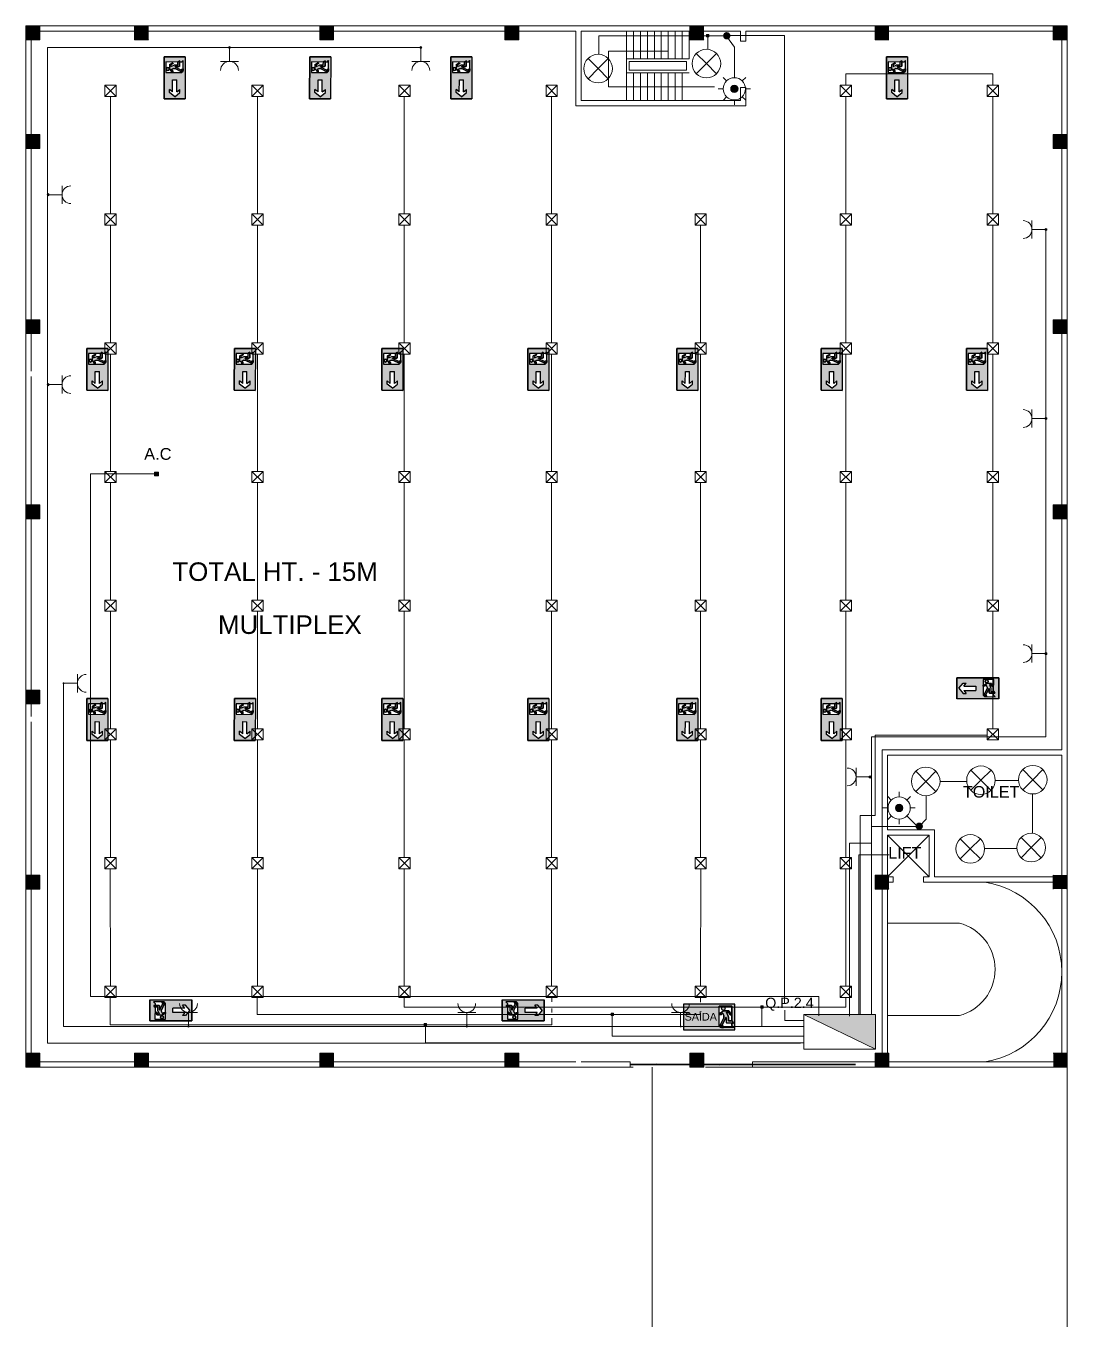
# Model space of a CAD drawing. Extents: x -17539 to 1421, y -3169 to 802964.
# Drawn here: x 362.9 to 407.9, y 419.5 to 475.4 of the extents above; entities that cross this region are included whole.
import ezdxf
from ezdxf.enums import TextEntityAlignment as Align

# ---------------------------------------------------------------- set-up
doc = ezdxf.new("R2010")
doc.units = 0
doc.header["$LTSCALE"] = 25
doc.header["$MEASUREMENT"] = 0
doc.linetypes.add('CENTER2', pattern=[1.125, 0.75, -0.125, 0.125, -0.125])
doc.linetypes.add('DASHED2', pattern=[0.375, 0.25, -0.125])
doc.layers.get('0').update_dxf_attribs({"lineweight": 9})
for name, color, linetype, lineweight in [('Iluminação', 10, 'Continuous', 9), ('Quadros', 50, 'Continuous', 9), ('www.cadblocksfree.com', 7, 'Continuous', 9)]:
    doc.layers.add(name, color=color, linetype=linetype, lineweight=lineweight)
doc.layers.add('Simbologia de Emergência', color=6, linetype='Continuous')
doc.layers.add('Tomadas', color=3, linetype='Continuous', lineweight=9, true_color=0x00f500)
doc.styles.add('AGORA COTA', font='arial.ttf')
doc.styles.add('ROMANS', font='arial.ttf')
doc.styles.get("Standard").update_dxf_attribs({"font": 'arial.ttf'})

# ---------------------------------------------------------------- blocks, each defined once
blk = doc.blocks.new('Luminárias 2')
at = {"layer": 'Iluminação'}
for p, q in [((-0.485, 0.485), (0, 0)), ((-0.485, 0), (0, 0.485))]:
    blk.add_line(p, q, dxfattribs=at)
blk.add_lwpolyline([(-0.485, 0.485), (0, 0.485), (0, 0), (-0.485, 0)], close=True, dxfattribs=at)
blk = doc.blocks.new('Caixa de Derivação')
at = {"layer": 'Iluminação'}
h = blk.add_hatch(color=256, dxfattribs=at)
h.dxf.hatch_style = 1
h.paths.add_polyline_path([(0.052, 0.051), (-0.048, 0.051), (-0.048, -0.049), (0.052, -0.049)])
blk.add_lwpolyline([(-0.048, 0.051), (0.052, 0.051), (0.052, -0.049), (-0.048, -0.049)], close=True, dxfattribs=at)
blk = doc.blocks.new('Ponto de Luz')
for q in [(-0.438, -0.436), (-0.437, 0.437), (0.438, 0.436), (0.437, -0.437)]:
    blk.add_line((0, 0), q)
blk.add_circle((0, 0), 0.618)
blk = doc.blocks.new('sensor movimento')
for p, q in [((0.001, 0.48), (0.001, 0.697)), ((-0.48, 0.001), (-0.697, 0.001)), ((-0.697, 0.001), (-0.697, 0.001)), ((-0.338, 0.34), (-0.491, 0.494)), ((0.338, 0.34), (0.491, 0.494)), ((0.48, 0.001), (0.697, 0.001)), ((0.697, 0.001), (0.697, 0.002)), ((-0.336, -0.342), (-0.488, -0.497)), ((0.001, -0.48), (0.001, -0.697)), ((0.001, -0.697), (0.001, -0.507)), ((0.337, -0.341), (0.491, -0.494))]:
    blk.add_line(p, q)
for radius in [0.48, 0.159]:
    blk.add_circle((0, 0), radius)
blk = doc.blocks.new('quadro eletrico')
h = blk.add_hatch(color=256)
h.dxf.hatch_style = 1
h.paths.add_polyline_path([(1.839, -0.788), (-1.457, 0.809), (-1.457, -0.788)])
blk.add_line((-1.457, 0.809), (1.839, -0.788))
blk.add_lwpolyline([(-1.457, 0.809), (1.839, 0.809), (1.839, -0.788), (-1.457, -0.788)], close=True)
blk = doc.blocks.new('Quadro')
at = {"xscale": 0.6593095434044552, "yscale": 0.6593095434044552, "zscale": 0.6593095434044552}
blk.add_blockref('quadro eletrico', (-0.091, 0.017), dxfattribs=at)
blk = doc.blocks.new('Tomada')
for p, q in [((0, 0), (-0.975, 0)), ((0, 0.632), (0, 0)), ((0, 0), (0, -0.632))]:
    blk.add_line(p, q)
blk.add_arc((0.622, 0), 0.622, 90, 270)
blk = doc.blocks.new('emergencia saida')
at = {"layer": 'Simbologia de Emergência'}
h = blk.add_hatch(color=98, dxfattribs=at)
h.paths.add_polyline_path([(-0.097, 0.169), (-0.097, 1.056), (-1.871, 1.056), (-1.871, 0.169)])
h.paths.add_polyline_path([(-0.638, 0.322), (-0.638, 0.988), (-0.194, 0.988), (-0.194, 0.486), (-0.185, 0.486), (-0.137, 0.406), (-0.194, 0.406), (-0.194, 0.322), (-0.131, 0.259), (-0.575, 0.259)], flags=16)
h.paths.add_polyline_path([(-0.552, 0.906, -1), (-0.426, 0.906, -1)], flags=0)
h.paths.add_polyline_path([(-0.582, 0.323), (-0.511, 0.323), (-0.481, 0.259), (-0.552, 0.259)], flags=0)
h.paths.add_polyline_path([(-0.474, 0.602, 0.215507), (-0.473, 0.66), (-0.51, 0.748), (-0.568, 0.7), (-0.638, 0.7), (-0.638, 0.747), (-0.585, 0.747), (-0.501, 0.817, -0.204141), (-0.48, 0.826), (-0.305, 0.826, -0.263654), (-0.28, 0.812), (-0.226, 0.722, -1), (-0.266, 0.698), (-0.315, 0.779), (-0.377, 0.779), (-0.322, 0.644, -0.095479), (-0.317, 0.617), (-0.317, 0.481), (-0.187, 0.481), (-0.145, 0.41), (-0.366, 0.41, -0.414214), (-0.389, 0.433), (-0.389, 0.599, 0.740976), (-0.403, 0.6), (-0.53, 0.331), (-0.601, 0.331)], flags=0)
for p, q in [((-0.194, 0.988), (-0.638, 0.988)), ((-0.194, 0.486), (-0.194, 0.988)), ((-0.097, 0.169), (-0.097, 1.056)), ((-0.585, 0.747), (-0.638, 0.747)), ((-0.568, 0.7), (-0.638, 0.7)), ((-0.474, 0.602), (-0.601, 0.331)), ((-0.496, 0.821), (-0.585, 0.747)), ((-0.51, 0.748), (-0.568, 0.7)), ((-0.403, 0.6), (-0.53, 0.331)), ((-0.51, 0.748), (-0.473, 0.66)), ((-0.48, 0.826), (-0.305, 0.826)), ((-0.389, 0.599), (-0.389, 0.433)), ((-0.315, 0.779), (-0.377, 0.779)), ((-0.377, 0.779), (-0.322, 0.644)), ((-0.317, 0.617), (-0.317, 0.481)), ((-0.317, 0.481), (-0.187, 0.481)), ((-0.266, 0.698), (-0.315, 0.779)), ((-0.28, 0.812), (-0.226, 0.722)), ((-0.194, 0.486), (-0.185, 0.486)), ((-0.187, 0.481), (-0.145, 0.41)), ((-0.185, 0.486), (-0.137, 0.406)), ((-1.871, 0.169), (-0.097, 0.169)), ((-0.638, 0.322), (-0.575, 0.259)), ((-0.601, 0.331), (-0.53, 0.331)), ((-0.552, 0.259), (-0.582, 0.323)), ((-0.582, 0.323), (-0.511, 0.323)), ((-0.481, 0.259), (-0.511, 0.323)), ((-0.366, 0.41), (-0.145, 0.41)), ((-0.194, 0.322), (-0.194, 0.406)), ((-0.194, 0.406), (-0.137, 0.406)), ((-0.194, 0.322), (-0.131, 0.259))]:
    blk.add_line(p, q, dxfattribs=at)
at = {"layer": 'Simbologia de Emergência', "color": 7, "true_color": 0xffffff}
for points in [[(-0.097, 1.056), (-1.871, 1.056), (-1.871, 0.169), (-0.097, 0.169), (-0.097, 1.056)], [(-0.638, 0.322), (-0.638, 0.988), (-0.194, 0.988), (-0.194, 0.486), (-0.185, 0.486), (-0.137, 0.406), (-0.194, 0.406), (-0.194, 0.322), (-0.131, 0.259), (-0.575, 0.259), (-0.638, 0.322)], [(-0.511, 0.323), (-0.582, 0.323), (-0.552, 0.259), (-0.481, 0.259), (-0.511, 0.323)]]:
    blk.add_lwpolyline(points, close=True, dxfattribs=at)
for points in [[(-0.552, 0.906, -1), (-0.426, 0.906, -1), (-0.552, 0.906, -1)], [(-0.403, 0.6, -0.740976), (-0.389, 0.599), (-0.389, 0.433, 0.414214), (-0.366, 0.41), (-0.145, 0.41), (-0.187, 0.481), (-0.317, 0.481), (-0.317, 0.617, 0.095479), (-0.322, 0.644), (-0.377, 0.779), (-0.315, 0.779), (-0.266, 0.698, 1), (-0.226, 0.722), (-0.28, 0.812, 0.263654), (-0.305, 0.826), (-0.48, 0.826, 0.148058), (-0.496, 0.821), (-0.585, 0.747), (-0.638, 0.747), (-0.638, 0.7), (-0.568, 0.7), (-0.51, 0.748), (-0.473, 0.66, -0.215507), (-0.474, 0.602), (-0.601, 0.331), (-0.53, 0.331), (-0.403, 0.6, -0.740976)]]:
    blk.add_lwpolyline(points, format="xyb", close=True, dxfattribs=at)
at = {"layer": 'Simbologia de Emergência'}
blk.add_lwpolyline([(-0.403, 0.6, -0.038289), (-0.403, 0.601), (-0.403, 0.6, -0.038289)], format="xyb", close=True, dxfattribs=at)
blk.add_circle((-0.489, 0.906), 0.0631, dxfattribs=at)
for centre, radius, start, end in [((-0.48, 0.797), 0.029, 89.9965, 123.6843), ((-0.538, 0.632), 0.071, 334.7085, 23.3555), ((-0.396, 0.597), 0.00762, 12.9437, 159.094), ((-0.388, 0.617), 0.071, 359.9965, 21.8123), ((-0.305, 0.797), 0.029, 30.9159, 89.9965), ((-0.246, 0.71), 0.0234, 210.9159, 30.9159), ((-0.366, 0.433), 0.0222, 179.9965, 269.9965)]:
    blk.add_arc(centre, radius, start, end, dxfattribs=at)
at = {"layer": 'Simbologia de Emergência', "color": 0, "style": 'AGORA COTA'}
blk.add_text('SAÍDA', height=0.2665, rotation=359.9965, dxfattribs=at).set_placement((-1.27, 0.493), align=Align.CENTER)
blk = doc.blocks.new('emergencia seta')
at = {"layer": 'Simbologia de Emergência'}
h = blk.add_hatch(color=98, dxfattribs=at)
h.paths.add_polyline_path([(1.001, 0.298), (0.094, 0.296), (-0.813, 0.294), (-0.811, -0.613), (1.003, -0.609)])
h.paths.add_polyline_path([(-0.131, -0.455), (-0.195, -0.52), (-0.649, -0.521), (-0.585, -0.456), (-0.585, -0.371), (-0.643, -0.371), (-0.595, -0.289), (-0.585, -0.289), (-0.587, 0.224), (-0.133, 0.225)], flags=16)
h.paths.add_polyline_path([(-0.372, -0.172, 0.038289), (-0.372, -0.171)], flags=0)
h.paths.add_polyline_path([(0.186, -0.248), (0.185, -0.067), (0.706, -0.066), (0.597, 0.07), (0.733, 0.07), (0.915, -0.156), (0.734, -0.383), (0.598, -0.383), (0.706, -0.247)], flags=16)
h.paths.add_polyline_path([(-0.349, 0.142, -1), (-0.221, 0.142, -1)], flags=0)
h.paths.add_polyline_path([(-0.188, -0.455), (-0.261, -0.455), (-0.291, -0.52), (-0.218, -0.52)], flags=16)
h.paths.add_polyline_path([(-0.3, -0.17, -0.215507), (-0.301, -0.11), (-0.263, -0.02), (-0.204, -0.069), (-0.132, -0.069), (-0.132, -0.021), (-0.187, -0.021), (-0.277, 0.054, 0.148058), (-0.294, 0.059), (-0.473, 0.059, 0.263654), (-0.498, 0.044), (-0.553, -0.048, 1), (-0.512, -0.072), (-0.462, 0.011), (-0.399, 0.011), (-0.454, -0.127, 0.095479), (-0.459, -0.154), (-0.459, -0.293), (-0.592, -0.294), (-0.635, -0.366), (-0.409, -0.366, 0.414214), (-0.386, -0.343), (-0.387, -0.173, -0.740976), (-0.372, -0.172), (-0.241, -0.446), (-0.169, -0.446)], flags=0)
for p, q in [((-0.813, 0.294), (1.001, 0.298)), ((-0.811, -0.613), (-0.813, 0.294)), ((1.001, 0.298), (1.003, -0.609)), ((1.001, 0.298), (1.001, 0.298)), ((1.001, 0.298), (1.003, -0.609)), ((1.001, 0.298), (1.001, 0.298))]:
    blk.add_line(p, q, dxfattribs=at)
at = {"layer": 'Simbologia de Emergência', "color": 7, "linetype": 'ByBlock', "lineweight": -2, "true_color": 0xffffff}
for p, q in [((1.001, 0.298), (-0.813, 0.294)), ((-0.813, 0.294), (-0.811, -0.613)), ((-0.587, 0.224), (-0.133, 0.225)), ((-0.587, 0.224), (-0.133, 0.225)), ((-0.587, 0.224), (-0.133, 0.225)), ((-0.585, -0.289), (-0.587, 0.224)), ((-0.585, -0.289), (-0.587, 0.224)), ((-0.585, -0.289), (-0.587, 0.224)), ((-0.498, 0.044), (-0.553, -0.048)), ((-0.498, 0.044), (-0.553, -0.048)), ((-0.498, 0.044), (-0.553, -0.048)), ((-0.512, -0.072), (-0.462, 0.011)), ((-0.512, -0.072), (-0.462, 0.011)), ((-0.512, -0.072), (-0.462, 0.011)), ((-0.294, 0.059), (-0.473, 0.059)), ((-0.294, 0.059), (-0.473, 0.059)), ((-0.294, 0.059), (-0.473, 0.059)), ((-0.462, 0.011), (-0.399, 0.011)), ((-0.462, 0.011), (-0.399, 0.011)), ((-0.462, 0.011), (-0.399, 0.011)), ((-0.399, 0.011), (-0.454, -0.127)), ((-0.399, 0.011), (-0.454, -0.127)), ((-0.399, 0.011), (-0.454, -0.127)), ((-0.349, 0.142), (-0.349, 0.142)), ((-0.277, 0.054), (-0.187, -0.021)), ((-0.277, 0.054), (-0.187, -0.021)), ((-0.187, -0.021), (-0.277, 0.054)), ((-0.133, 0.225), (-0.131, -0.455)), ((0.706, -0.066), (0.597, 0.07)), ((0.733, 0.07), (0.597, 0.07)), ((0.915, -0.156), (0.733, 0.07)), ((1.003, -0.609), (1.001, 0.298)), ((1.003, -0.609), (1.001, 0.298)), ((-0.585, -0.456), (-0.649, -0.521)), ((-0.585, -0.456), (-0.649, -0.521)), ((-0.649, -0.521), (-0.585, -0.456)), ((-0.195, -0.52), (-0.649, -0.521)), ((-0.595, -0.289), (-0.643, -0.371)), ((-0.595, -0.289), (-0.643, -0.371)), ((-0.643, -0.371), (-0.595, -0.289)), ((-0.585, -0.371), (-0.643, -0.371)), ((-0.585, -0.371), (-0.643, -0.371)), ((-0.585, -0.371), (-0.643, -0.371)), ((-0.592, -0.294), (-0.635, -0.366)), ((-0.592, -0.294), (-0.635, -0.366)), ((-0.592, -0.294), (-0.635, -0.366)), ((-0.409, -0.366), (-0.635, -0.366)), ((-0.409, -0.366), (-0.635, -0.366)), ((-0.635, -0.366), (-0.409, -0.366)), ((-0.585, -0.289), (-0.595, -0.289)), ((-0.585, -0.289), (-0.595, -0.289)), ((-0.595, -0.289), (-0.585, -0.289)), ((-0.459, -0.293), (-0.592, -0.294)), ((-0.459, -0.293), (-0.592, -0.294)), ((-0.459, -0.293), (-0.592, -0.294)), ((-0.585, -0.456), (-0.585, -0.371)), ((-0.585, -0.456), (-0.585, -0.371)), ((-0.585, -0.456), (-0.585, -0.371)), ((-0.459, -0.154), (-0.459, -0.293)), ((-0.459, -0.154), (-0.459, -0.293)), ((-0.459, -0.154), (-0.459, -0.293)), ((-0.387, -0.173), (-0.386, -0.343)), ((-0.387, -0.173), (-0.386, -0.343)), ((-0.386, -0.343), (-0.387, -0.173)), ((-0.372, -0.171), (-0.372, -0.172)), ((-0.372, -0.172), (-0.241, -0.446)), ((-0.372, -0.172), (-0.241, -0.446)), ((-0.372, -0.172), (-0.372, -0.172)), ((-0.372, -0.172), (-0.241, -0.446)), ((-0.263, -0.02), (-0.301, -0.11)), ((-0.263, -0.02), (-0.301, -0.11)), ((-0.301, -0.11), (-0.263, -0.02)), ((-0.3, -0.17), (-0.169, -0.446)), ((-0.3, -0.17), (-0.169, -0.446)), ((-0.169, -0.446), (-0.3, -0.17)), ((-0.291, -0.52), (-0.261, -0.455)), ((-0.291, -0.52), (-0.261, -0.455)), ((-0.261, -0.455), (-0.291, -0.52)), ((-0.291, -0.52), (-0.218, -0.52)), ((-0.263, -0.02), (-0.204, -0.069)), ((-0.263, -0.02), (-0.204, -0.069)), ((-0.263, -0.02), (-0.204, -0.069)), ((-0.263, -0.02), (-0.263, -0.02)), ((-0.188, -0.455), (-0.261, -0.455)), ((-0.188, -0.455), (-0.261, -0.455)), ((-0.188, -0.455), (-0.261, -0.455)), ((-0.169, -0.446), (-0.241, -0.446)), ((-0.169, -0.446), (-0.241, -0.446)), ((-0.241, -0.446), (-0.169, -0.446)), ((-0.218, -0.52), (-0.188, -0.455)), ((-0.218, -0.52), (-0.188, -0.455)), ((-0.218, -0.52), (-0.188, -0.455)), ((-0.204, -0.069), (-0.132, -0.069)), ((-0.204, -0.069), (-0.132, -0.069)), ((-0.204, -0.069), (-0.132, -0.069)), ((-0.131, -0.455), (-0.195, -0.52)), ((-0.131, -0.455), (-0.195, -0.52)), ((-0.131, -0.455), (-0.195, -0.52)), ((-0.188, -0.455), (-0.188, -0.455)), ((-0.187, -0.021), (-0.132, -0.021)), ((-0.187, -0.021), (-0.132, -0.021)), ((-0.132, -0.021), (-0.187, -0.021)), ((-0.132, -0.069), (-0.132, -0.021)), ((-0.131, -0.455), (-0.131, -0.455)), ((0.706, -0.066), (0.185, -0.067)), ((0.185, -0.067), (0.186, -0.248)), ((0.706, -0.247), (0.186, -0.248)), ((0.706, -0.247), (0.598, -0.383)), ((0.734, -0.383), (0.598, -0.383)), ((0.915, -0.156), (0.734, -0.383)), ((-0.811, -0.613), (1.003, -0.609))]:
    blk.add_line(p, q, dxfattribs=at)
blk.add_circle((-0.285, 0.142), 0.0645, dxfattribs=at)
blk.add_circle((-0.285, 0.142), 0.0645, dxfattribs=at)
for centre, radius, start, end in [((-0.473, 0.029), 0.0296, 90.1318, 149.2124), ((-0.473, 0.029), 0.0296, 90.1318, 149.2123), ((-0.473, 0.029), 0.0296, 90.1318, 149.2123), ((-0.285, 0.142), 0.0645, 0.1318, 180.1318), ((-0.285, 0.142), 0.0645, 180.1318, 0.1318), ((-0.294, 0.03), 0.0296, 56.444, 90.1318), ((-0.294, 0.03), 0.0296, 56.4442, 90.1318), ((-0.294, 0.03), 0.0296, 56.4442, 90.1318), ((-0.532, -0.06), 0.024, 149.2124, 329.2124), ((-0.532, -0.06), 0.024, 149.2123, 329.2123), ((-0.532, -0.06), 0.024, 149.2123, 329.2123), ((-0.387, -0.154), 0.0726, 158.3161, 180.1318), ((-0.387, -0.154), 0.0726, 158.3158, 180.1318), ((-0.387, -0.154), 0.0726, 158.3158, 180.1318), ((-0.409, -0.343), 0.0227, 270.1318, 0.1318), ((-0.409, -0.343), 0.0227, 270.1318, 0.1318), ((-0.409, -0.343), 0.0227, 270.1318, 0.1318), ((-0.379, -0.174), 0.00779, 21.0343, 167.1846), ((-0.379, -0.174), 0.00779, 21.0343, 167.1846), ((-0.379, -0.174), 0.00779, 21.0343, 167.1846), ((-0.379, -0.174), 0.00779, 21.0343, 29.8052), ((-0.234, -0.138), 0.0726, 156.7728, 205.4198), ((-0.234, -0.138), 0.0726, 156.7731, 205.4198), ((-0.234, -0.138), 0.0726, 156.7731, 205.4198)]:
    blk.add_arc(centre, radius, start, end, dxfattribs=at)

msp = doc.modelspace()

# ---------------------------------------------------------------- hatches: boundary and pattern name
at = {"layer": 'Iluminação'}
h = msp.add_hatch(color=256, dxfattribs=at)
h.dxf.hatch_style = 1
h.paths.add_polyline_path([(393.34, 474.971, 1), (393.021, 474.971, 1)])
h = msp.add_hatch(color=256, dxfattribs=at)
h.dxf.hatch_style = 1
h.paths.add_polyline_path([(393.35, 472.678, 1), (393.669, 472.678, 1)])
h = msp.add_hatch(color=256, dxfattribs=at)
h.dxf.hatch_style = 1
h.paths.add_polyline_path([(400.79, 441.601, 1), (400.471, 441.601, 1)])
h = msp.add_hatch(color=256, dxfattribs=at)
h.dxf.hatch_style = 1
h.paths.add_polyline_path([(401.659, 440.813, 1), (401.34, 440.813, 1)])
at = {"layer": 'Tomadas'}
h = msp.add_hatch(color=256, dxfattribs=at)
h.dxf.hatch_style = 1
h.paths.add_polyline_path([(371.645, 474.462, 1), (371.738, 474.462, 1)])
h = msp.add_hatch(color=256, dxfattribs=at)
h.dxf.hatch_style = 1
h.paths.add_polyline_path([(379.912, 474.462, 1), (380.005, 474.462, 1)])
h = msp.add_hatch(color=256, dxfattribs=at)
h.dxf.hatch_style = 1
h.paths.add_polyline_path([(363.9, 468.103, 1), (363.807, 468.103, 1)])
h = msp.add_hatch(color=256, dxfattribs=at)
h.dxf.hatch_style = 1
h.paths.add_polyline_path([(407.02, 466.598, 1), (406.927, 466.598, 1)])
h = msp.add_hatch(color=256, dxfattribs=at)
h.dxf.hatch_style = 1
h.paths.add_polyline_path([(363.9, 459.896, 1), (363.807, 459.896, 1)])
h = msp.add_hatch(color=256, dxfattribs=at)
h.dxf.hatch_style = 1
h.paths.add_polyline_path([(407.02, 458.431, 1), (406.927, 458.431, 1)])
h = msp.add_hatch(color=256, dxfattribs=at)
h.dxf.hatch_style = 1
h.paths.add_polyline_path([(368.456, 456.115), (368.456, 455.959), (368.63, 455.959), (368.63, 456.115)])
h = msp.add_hatch(color=256, dxfattribs=at)
h.dxf.hatch_style = 1
h.paths.add_polyline_path([(407.02, 448.272, 1), (406.927, 448.272, 1)])
h = msp.add_hatch(color=256, dxfattribs=at)
h.dxf.hatch_style = 1
h.paths.add_polyline_path([(364.565, 446.988, 1), (364.472, 446.988, 1)])
h = msp.add_hatch(color=256, dxfattribs=at)
h.dxf.hatch_style = 1
h.paths.add_polyline_path([(399.42, 442.942, 1), (399.327, 442.942, 1)])
h = msp.add_hatch(color=256, dxfattribs=at)
h.dxf.hatch_style = 1
h.paths.add_polyline_path([(369.97, 432.158, 1), (369.877, 432.158, 1)])
h = msp.add_hatch(color=256, dxfattribs=at)
h.dxf.hatch_style = 1
h.paths.add_polyline_path([(381.996, 432.157, 1), (381.903, 432.157, 1)])
h = msp.add_hatch(color=256, dxfattribs=at)
h.dxf.hatch_style = 1
h.paths.add_polyline_path([(391.236, 432.158, 1), (391.143, 432.158, 1)])
at = {"layer": 'www.cadblocksfree.com', "linetype": 'CENTER2'}
for points in [[(362.891, 475.399), (363.491, 475.399), (363.491, 474.799), (362.891, 474.799)], [(367.591, 475.399), (368.191, 475.399), (368.191, 474.799), (367.591, 474.799)], [(375.591, 475.399), (376.191, 475.399), (376.191, 474.799), (375.591, 474.799)], [(383.591, 475.399), (384.191, 475.399), (384.191, 474.799), (383.591, 474.799)], [(391.591, 475.399), (392.191, 475.399), (392.191, 474.799), (391.591, 474.799)], [(399.591, 475.399), (400.191, 475.399), (400.191, 474.799), (399.591, 474.799)], [(407.291, 475.399), (407.891, 475.399), (407.891, 474.799), (407.291, 474.799)], [(362.891, 470.099), (363.491, 470.099), (363.491, 470.699), (362.891, 470.699)], [(407.291, 470.099), (407.891, 470.099), (407.891, 470.699), (407.291, 470.699)], [(362.891, 462.099), (363.491, 462.099), (363.491, 462.699), (362.891, 462.699)], [(407.291, 462.099), (407.891, 462.099), (407.891, 462.699), (407.291, 462.699)], [(362.891, 454.099), (363.491, 454.099), (363.491, 454.699), (362.891, 454.699)], [(407.291, 454.099), (407.891, 454.099), (407.891, 454.699), (407.291, 454.699)], [(362.891, 446.099), (363.491, 446.099), (363.491, 446.699), (362.891, 446.699)], [(362.891, 438.099), (363.491, 438.099), (363.491, 438.699), (362.891, 438.699)], [(399.591, 438.099), (400.191, 438.099), (400.191, 438.699), (399.591, 438.699)], [(407.291, 438.099), (407.891, 438.099), (407.891, 438.699), (407.291, 438.699)], [(362.891, 430.399), (363.491, 430.399), (363.491, 430.999), (362.891, 430.999)], [(367.591, 430.399), (368.191, 430.399), (368.191, 430.999), (367.591, 430.999)], [(375.591, 430.399), (376.191, 430.399), (376.191, 430.999), (375.591, 430.999)], [(383.591, 430.399), (384.191, 430.399), (384.191, 430.999), (383.591, 430.999)], [(391.591, 430.399), (392.191, 430.399), (392.191, 430.999), (391.591, 430.999)], [(399.591, 430.399), (400.191, 430.399), (400.191, 430.999), (399.591, 430.999)], [(407.291, 430.399), (407.891, 430.399), (407.891, 430.999), (407.291, 430.999)]]:
    msp.add_hatch(color=256, dxfattribs=at).paths.add_polyline_path(points)

# ---------------------------------------------------------------- linework, layer by layer
at = {"layer": 'Iluminação'}
for p, q in [((392.359, 474.965), (387.646, 474.965)), ((387.646, 474.965), (387.646, 474.17)), ((392.359, 474.384), (392.359, 474.965)), ((392.359, 474.965), (393.185, 474.965)), ((393.172, 474.958), (393.51, 474.481)), ((395.678, 474.988), (393.194, 474.988)), ((395.678, 433.14), (395.678, 474.988)), ((393.51, 473.375), (393.51, 474.481)), ((398.321, 472.835), (398.321, 473.322)), ((398.321, 473.322), (404.676, 473.322)), ((404.676, 473.322), (404.676, 472.835)), ((366.547, 467.275), (366.547, 472.349)), ((372.903, 467.275), (372.903, 472.349)), ((379.246, 467.275), (379.246, 472.349)), ((385.609, 467.275), (385.609, 472.349)), ((398.321, 467.275), (398.321, 472.349)), ((404.676, 467.275), (404.676, 472.349)), ((366.547, 461.705), (366.549, 466.789)), ((372.903, 461.705), (372.904, 466.789)), ((379.246, 461.705), (379.246, 466.789)), ((385.609, 461.705), (385.609, 466.789)), ((392.049, 461.705), (392.049, 466.789)), ((398.321, 461.705), (398.321, 466.789)), ((404.676, 461.705), (404.676, 466.789)), ((366.547, 456.145), (366.547, 461.219)), ((372.903, 456.145), (372.903, 461.219)), ((379.246, 456.145), (379.243, 461.219)), ((385.609, 456.145), (385.609, 461.219)), ((392.049, 456.145), (392.049, 461.219)), ((398.321, 456.145), (398.321, 461.219)), ((404.676, 456.145), (404.676, 461.219)), ((366.547, 450.585), (366.547, 455.659)), ((372.903, 450.585), (372.903, 455.659)), ((379.246, 450.585), (379.246, 455.659)), ((385.609, 450.585), (385.609, 455.659)), ((392.049, 450.585), (392.049, 455.659)), ((398.321, 450.585), (398.321, 455.659)), ((404.676, 450.585), (404.676, 455.659)), ((366.547, 445.025), (366.547, 450.099)), ((372.903, 445.025), (372.903, 450.099)), ((379.246, 445.025), (379.246, 450.099)), ((385.609, 445.025), (385.609, 450.099)), ((392.049, 445.025), (392.049, 450.099)), ((398.321, 445.025), (398.321, 450.099)), ((404.676, 445.025), (404.676, 450.099)), ((366.547, 439.455), (366.547, 444.539)), ((372.903, 439.455), (372.903, 444.54)), ((379.246, 439.455), (379.246, 444.539)), ((385.609, 439.455), (385.609, 444.54)), ((392.049, 439.455), (392.049, 444.537)), ((398.321, 439.455), (398.321, 444.536)), ((399.597, 441.278), (399.597, 444.754)), ((399.597, 444.754), (404.441, 444.754)), ((402.401, 442.75), (403.551, 442.75)), ((404.784, 442.782), (405.79, 442.782)), ((401.799, 441.111), (401.799, 442.133)), ((406.397, 442.205), (406.397, 440.503)), ((398.949, 432.671), (398.949, 441.278)), ((398.949, 441.278), (399.597, 441.278)), ((401.122, 441.107), (401.469, 440.764)), ((401.505, 440.821), (401.799, 441.111)), ((401.491, 440.806), (399.43, 440.806)), ((399.43, 440.806), (399.43, 432.671)), ((405.721, 439.846), (404.322, 439.846)), ((366.547, 433.895), (366.541, 438.97)), ((372.903, 433.895), (372.903, 438.969)), ((379.246, 433.895), (379.246, 438.969)), ((385.609, 433.895), (385.602, 438.969)), ((392.049, 433.895), (392.062, 438.969)), ((398.321, 433.895), (398.321, 438.97)), ((366.54, 432.235), (366.54, 433.452)), ((372.887, 432.819), (372.887, 433.423)), ((379.244, 432.994), (379.244, 433.409)), ((385.616, 433.409), (385.616, 433.22)), ((392.04, 433.409), (392.04, 433.215)), ((398.323, 433.409), (398.323, 432.994)), ((372.887, 432.819), (372.887, 432.68)), ((392.038, 432.68), (372.887, 432.68)), ((398.323, 432.994), (379.244, 432.994)), ((385.624, 432.76), (385.624, 432.929)), ((388.231, 431.741), (388.231, 432.68)), ((392.038, 432.805), (392.038, 432.68)), ((394.698, 432.159), (394.698, 432.994)), ((395.684, 432.413), (395.684, 432.87)), ((385.624, 432.235), (366.54, 432.235)), ((380.159, 431.453), (380.159, 432.235)), ((385.624, 432.513), (385.624, 432.235)), ((396.515, 432.159), (394.698, 432.159)), ((396.515, 432.413), (395.684, 432.413)), ((396.519, 431.741), (388.231, 431.741)), ((380.159, 431.453), (396.519, 431.453))]:
    msp.add_line(p, q, dxfattribs=at)
at = {"layer": 'Tomadas'}
for p, q in [((363.831, 474.462), (379.959, 474.462)), ((363.831, 431.437), (363.831, 474.462)), ((406.971, 444.668), (406.971, 466.601)), ((365.68, 433.453), (365.68, 456.043)), ((365.68, 456.043), (368.462, 456.043)), ((364.518, 432.163), (364.518, 446.955)), ((399.436, 440.084), (399.436, 444.668)), ((399.436, 444.668), (406.971, 444.668)), ((398.49, 432.598), (398.49, 440.084)), ((398.49, 440.084), (399.436, 440.084)), ((398.895, 432.671), (398.895, 439.57)), ((398.895, 439.57), (400.203, 439.57)), ((397.153, 433.45), (365.68, 433.45)), ((397.153, 433.45), (397.153, 432.619)), ((396.35, 432.163), (364.518, 432.163)), ((396.365, 431.437), (363.831, 431.437))]:
    msp.add_line(p, q, dxfattribs=at)
msp.add_lwpolyline([(368.456, 456.115), (368.63, 456.115), (368.63, 455.959), (368.456, 455.959)], close=True, dxfattribs=at)
for centre in [(371.691, 474.462), (379.959, 474.462), (363.853, 468.103), (406.974, 466.598), (363.853, 459.896), (406.974, 458.431), (406.974, 448.272), (399.374, 442.942)]:
    msp.add_circle(centre, 0.0466, dxfattribs=at)
at = {"layer": 'www.cadblocksfree.com'}
for p, q in [((362.891, 475.399), (362.891, 430.399)), ((407.891, 475.399), (362.891, 475.399)), ((362.891, 475.399), (363.491, 475.399)), ((362.891, 474.799), (362.891, 475.399)), ((363.121, 475.169), (363.121, 460.476)), ((386.661, 475.169), (363.121, 475.169)), ((363.491, 475.399), (363.491, 474.799)), ((367.591, 475.399), (368.191, 475.399)), ((367.591, 474.799), (367.591, 475.399)), ((375.591, 475.399), (376.191, 475.399)), ((375.591, 474.799), (375.591, 475.399)), ((376.191, 475.399), (376.191, 474.799)), ((383.591, 475.399), (384.191, 475.399)), ((383.591, 474.799), (383.591, 475.399)), ((384.191, 475.399), (384.191, 474.799)), ((386.661, 475.169), (386.661, 471.939)), ((393.776, 475.169), (386.891, 475.169)), ((386.891, 475.169), (386.891, 472.169)), ((386.891, 472.17), (386.891, 475.169)), ((388.851, 473.969), (388.851, 475.169)), ((389.151, 473.969), (389.151, 475.169)), ((389.451, 473.969), (389.451, 475.169)), ((389.751, 473.969), (389.751, 475.169)), ((390.051, 473.969), (390.051, 475.169)), ((390.351, 473.969), (390.351, 475.169)), ((390.651, 473.969), (390.651, 475.169)), ((390.951, 473.969), (390.951, 475.169)), ((390.951, 473.969), (390.951, 475.169)), ((391.251, 473.969), (391.251, 475.169)), ((391.551, 473.969), (391.551, 475.169)), ((391.591, 474.799), (391.591, 475.399)), ((393.776, 474.743), (393.776, 475.169)), ((407.66, 475.169), (394.006, 475.169)), ((394.006, 474.743), (394.006, 475.169)), ((395.121, 475.169), (394.006, 475.169)), ((399.591, 474.799), (399.591, 475.399)), ((407.291, 475.399), (407.891, 475.399)), ((407.291, 474.799), (407.291, 475.399)), ((407.661, 444.119), (407.661, 475.169)), ((407.891, 430.399), (407.891, 475.399)), ((407.891, 475.399), (407.891, 474.799)), ((363.491, 474.799), (362.891, 474.799)), ((368.191, 474.799), (367.591, 474.799)), ((376.191, 474.799), (375.591, 474.799)), ((384.191, 474.799), (383.591, 474.799)), ((392.191, 474.799), (391.591, 474.799)), ((393.776, 474.743), (394.006, 474.743)), ((400.191, 474.799), (399.591, 474.799)), ((407.891, 474.799), (407.291, 474.799)), ((388.071, 474.299), (390.651, 474.299)), ((388.071, 472.765), (388.071, 474.299)), ((391.551, 473.969), (388.851, 473.969)), ((388.851, 473.369), (388.851, 473.969)), ((388.966, 473.485), (388.966, 473.854)), ((391.436, 473.854), (388.967, 473.854)), ((388.967, 473.484), (391.436, 473.484)), ((391.436, 473.485), (391.436, 473.854)), ((388.851, 473.369), (391.551, 473.369)), ((388.851, 472.169), (388.851, 473.369)), ((389.151, 472.169), (389.151, 473.369)), ((389.451, 472.169), (389.451, 473.369)), ((389.751, 472.169), (389.751, 473.369)), ((390.051, 472.169), (390.051, 473.369)), ((390.351, 472.169), (390.351, 473.369)), ((390.651, 472.169), (390.651, 473.369)), ((390.951, 472.169), (390.951, 473.369)), ((390.951, 472.169), (390.951, 473.369)), ((391.251, 472.169), (391.251, 473.369)), ((392.656, 472.765), (388.071, 472.765)), ((393.776, 472.743), (394.006, 472.743)), ((393.776, 472.17), (393.776, 472.743)), ((394.006, 471.939), (394.006, 472.743)), ((386.661, 471.939), (394.006, 471.939)), ((386.891, 472.169), (393.775, 472.169)), ((362.891, 470.699), (362.891, 470.099)), ((363.491, 470.699), (362.891, 470.699)), ((363.491, 470.099), (363.491, 470.699)), ((407.291, 470.699), (407.291, 470.099)), ((407.891, 470.699), (407.291, 470.699)), ((407.891, 470.099), (407.891, 470.699)), ((362.891, 470.099), (363.491, 470.099)), ((407.291, 470.099), (407.891, 470.099)), ((362.891, 462.699), (362.891, 462.099)), ((363.491, 462.699), (362.891, 462.699)), ((363.491, 462.099), (363.491, 462.699)), ((407.291, 462.699), (407.291, 462.099)), ((407.891, 462.699), (407.291, 462.699)), ((407.891, 462.099), (407.891, 462.699)), ((362.891, 462.099), (363.491, 462.099)), ((407.291, 462.099), (407.891, 462.099)), ((363.121, 460.246), (363.121, 445.553)), ((362.891, 454.699), (362.891, 454.099)), ((363.491, 454.699), (362.891, 454.699)), ((363.491, 454.099), (363.491, 454.699)), ((407.291, 454.699), (407.291, 454.099)), ((407.891, 454.699), (407.291, 454.699)), ((407.891, 454.099), (407.891, 454.699)), ((362.891, 454.099), (363.491, 454.099)), ((407.291, 454.099), (407.891, 454.099)), ((407.891, 430.399), (407.891, 453.59)), ((362.891, 446.699), (362.891, 446.099)), ((363.491, 446.699), (362.891, 446.699)), ((363.491, 446.099), (363.491, 446.699)), ((362.891, 446.099), (363.491, 446.099)), ((363.121, 445.323), (363.121, 430.63)), ((399.898, 444.119), (399.898, 438.629)), ((407.661, 444.119), (399.898, 444.119)), ((400.128, 440.659), (400.128, 443.889)), ((400.128, 443.889), (401.006, 443.889)), ((400.128, 443.889), (407.661, 443.889)), ((407.661, 440.05), (407.661, 443.889)), ((400.128, 440.659), (402.158, 440.659)), ((400.128, 438.629), (400.128, 440.429)), ((400.128, 440.429), (401.927, 440.429)), ((400.128, 440.429), (401.928, 438.629)), ((401.927, 440.429), (400.128, 438.629)), ((401.928, 438.629), (401.928, 440.429)), ((402.158, 438.629), (402.158, 440.659)), ((407.661, 438.629), (407.661, 440.05)), ((362.891, 438.699), (362.891, 438.099)), ((363.491, 438.699), (362.891, 438.699)), ((363.491, 438.099), (363.491, 438.699)), ((400.191, 438.699), (399.591, 438.699)), ((399.591, 438.699), (399.591, 438.099)), ((399.891, 430.629), (399.891, 438.629)), ((400.121, 430.629), (400.121, 438.399)), ((400.121, 438.399), (400.369, 438.399)), ((400.369, 438.629), (400.128, 438.629)), ((400.369, 438.629), (400.369, 438.399)), ((401.681, 438.629), (401.928, 438.629)), ((401.681, 438.629), (401.681, 438.399)), ((401.681, 438.399), (407.661, 438.399)), ((402.105, 438.399), (402.318, 438.399)), ((402.158, 438.629), (406.24, 438.629)), ((406.24, 438.629), (407.661, 438.629)), ((407.291, 438.699), (407.291, 438.099)), ((407.661, 430.63), (407.661, 438.399)), ((362.891, 438.099), (363.491, 438.099)), ((399.591, 438.099), (400.191, 438.099)), ((400.121, 436.629), (403.234, 436.629)), ((400.121, 432.629), (403.233, 432.629)), ((362.891, 430.999), (362.891, 430.399)), ((363.491, 430.999), (362.891, 430.999)), ((363.491, 430.399), (363.491, 430.999)), ((367.591, 430.999), (367.591, 430.399)), ((368.191, 430.999), (367.591, 430.999)), ((368.191, 430.399), (368.191, 430.999)), ((375.591, 430.999), (375.591, 430.399)), ((376.191, 430.999), (375.591, 430.999)), ((376.191, 430.399), (376.191, 430.999)), ((383.591, 430.999), (383.591, 430.399)), ((384.191, 430.999), (383.591, 430.999)), ((384.191, 430.399), (384.191, 430.999)), ((391.591, 430.999), (391.591, 430.399)), ((392.191, 430.999), (391.591, 430.999)), ((392.191, 430.399), (392.191, 430.999)), ((400.191, 430.999), (399.591, 430.999)), ((399.591, 430.999), (399.591, 430.399)), ((400.191, 430.399), (400.191, 430.999)), ((407.891, 430.999), (407.291, 430.999)), ((362.891, 430.399), (386.891, 430.399)), ((362.891, 430.399), (363.491, 430.399)), ((363.121, 430.629), (386.66, 430.629)), ((367.591, 430.399), (368.191, 430.399)), ((375.591, 430.399), (376.191, 430.399)), ((383.591, 430.399), (384.191, 430.399)), ((386.891, 430.629), (389.006, 430.629)), ((386.891, 430.399), (386.891, 430.4)), ((386.891, 430.399), (389.006, 430.399)), ((389.006, 430.399), (389.006, 430.629)), ((398.746, 430.534), (389.006, 430.534)), ((389.006, 430.494), (398.746, 430.494)), ((391.591, 430.399), (392.191, 430.399)), ((392.814, 430.399), (393.414, 430.399)), ((394.299, 430.399), (394.299, 430.629)), ((394.299, 430.629), (399.891, 430.629)), ((394.299, 430.399), (407.891, 430.399)), ((400.121, 430.629), (407.66, 430.629)), ((400.19, 430.399), (400.19, 430.629))]:
    msp.add_line(p, q, dxfattribs=at)
at = {"layer": 'www.cadblocksfree.com', "linetype": 'CENTER2'}
for p, q in [((363.491, 475.399), (362.891, 474.799)), ((363.491, 474.799), (362.891, 475.399)), ((368.191, 475.399), (367.591, 474.799)), ((368.191, 474.799), (367.591, 475.399)), ((376.191, 475.399), (375.591, 474.799)), ((376.191, 474.799), (375.591, 475.399)), ((384.191, 475.399), (383.591, 474.799)), ((384.191, 474.799), (383.591, 475.399)), ((392.191, 475.399), (391.591, 474.799)), ((392.191, 474.799), (391.591, 475.399)), ((400.191, 475.399), (399.591, 474.799)), ((407.891, 475.399), (407.291, 474.799)), ((407.891, 474.799), (407.291, 475.399)), ((363.491, 470.099), (362.891, 470.699)), ((363.491, 470.699), (362.891, 470.099)), ((407.891, 470.099), (407.291, 470.699)), ((407.891, 470.699), (407.291, 470.099)), ((363.491, 462.099), (362.891, 462.699)), ((363.491, 462.699), (362.891, 462.099)), ((407.891, 462.099), (407.291, 462.699)), ((407.891, 462.699), (407.291, 462.099)), ((363.491, 454.099), (362.891, 454.699)), ((363.491, 454.699), (362.891, 454.099)), ((407.891, 454.099), (407.291, 454.699)), ((407.891, 454.699), (407.291, 454.099)), ((363.491, 446.099), (362.891, 446.699)), ((363.491, 446.699), (362.891, 446.099)), ((363.491, 438.099), (362.891, 438.699)), ((363.491, 438.699), (362.891, 438.099)), ((400.191, 438.099), (399.591, 438.699)), ((400.191, 438.699), (399.591, 438.099)), ((407.891, 438.099), (407.291, 438.699)), ((363.491, 430.399), (362.891, 430.999)), ((363.491, 430.999), (362.891, 430.399)), ((368.191, 430.399), (367.591, 430.999)), ((368.191, 430.999), (367.591, 430.399)), ((376.191, 430.399), (375.591, 430.999)), ((376.191, 430.999), (375.591, 430.399)), ((384.191, 430.399), (383.591, 430.999)), ((384.191, 430.999), (383.591, 430.399)), ((392.191, 430.399), (391.591, 430.999)), ((392.191, 430.999), (391.591, 430.399)), ((400.191, 430.399), (399.591, 430.999)), ((400.191, 430.999), (399.591, 430.399))]:
    msp.add_line(p, q, dxfattribs=at)
at = {"layer": 'www.cadblocksfree.com', "linetype": 'DASHED2'}
msp.add_line((407.891, 430.399), (386.961, 430.399), dxfattribs=at)
msp.add_line((407.891, 430.399), (386.961, 430.399), dxfattribs=at)
at = {"layer": 'www.cadblocksfree.com', "color": 5, "linetype": 'DASHED2', "ltscale": 10}
for p, q in [((389.951, 414.054), (389.951, 430.399)), ((389.951, 414.054), (389.951, 430.399)), ((407.891, 430.399), (407.891, 414.054)), ((407.891, 430.399), (407.891, 414.054))]:
    msp.add_line(p, q, dxfattribs=at)
at = {"layer": 'www.cadblocksfree.com'}
for centre, radius, start, end in [((363.121, 475.169), 0.0005, 90, 180), ((363.121, 475.169), 0.0005, 90, 180), ((363.121, 475.169), 0.0005, 90, 180), ((363.121, 475.169), 0.0005, 90, 180), ((363.141, 475.149), 0.0005, 90, 180), ((363.141, 475.149), 0.0005, 90, 180), ((407.64, 475.149), 0.0005, 0, 90), ((407.64, 475.149), 0.0005, 0, 90), ((407.66, 475.169), 0.0005, 0, 90), ((407.66, 475.169), 0.0005, 0, 90), ((407.66, 475.169), 0.0005, 0, 90), ((407.66, 475.169), 0.0005, 0, 90), ((388.967, 473.854), 0.0005, 90, 180), ((388.967, 473.485), 0.0005, 180, 270), ((391.436, 473.854), 0.0005, 0, 90), ((391.436, 473.485), 0.0005, 270, 0), ((386.891, 472.17), 0.0005, 180, 270), ((393.775, 472.17), 0.0005, 270, 0), ((407.66, 470.33), 0.0005, 270, 0), ((407.66, 470.33), 0.0005, 270, 0), ((407.66, 462.33), 0.0005, 270, 0), ((407.66, 462.33), 0.0005, 270, 0), ((407.66, 454.33), 0.0005, 270, 0), ((407.66, 454.33), 0.0005, 270, 0), ((401.927, 440.429), 0.0005, 0, 90), ((403.729, 434.514), 3.932, 278.836, 81.1604), ((407.66, 438.1), 0.0005, 270, 0), ((407.66, 438.1), 0.0005, 270, 0), ((402.708, 434.629), 2.068, 284.7238, 75.2711), ((386.66, 430.63), 0.0005, 270, 0), ((386.89, 430.4), 0.0005, 270, 0), ((387.121, 430.63), 0.0005, 180, 270), ((390.145, 430.578), 0.000371, 0, 135), ((392.867, 430.46), 0.000371, 45, 135), ((397.255, 430.64), 0.0005, 45, 135), ((407.66, 430.63), 0.0005, 270, 0), ((407.66, 430.63), 0.0005, 270, 0)]:
    msp.add_arc(centre, radius, start, end, dxfattribs=at)

# ---------------------------------------------------------------- block references
at = {"layer": 'Iluminação'}
for name, p in [('Caixa de Derivação', (392.354, 474.976)), ('sensor movimento', (393.51, 472.678)), ('Luminárias 2', (366.787, 472.349)), ('Luminárias 2', (366.787, 472.349)), ('Luminárias 2', (373.147, 472.349)), ('Luminárias 2', (379.497, 472.349)), ('Luminárias 2', (385.857, 472.349)), ('Luminárias 2', (398.567, 472.349)), ('Luminárias 2', (404.927, 472.349)), ('Luminárias 2', (366.787, 466.789)), ('Luminárias 2', (366.787, 466.789)), ('Luminárias 2', (373.147, 466.789)), ('Luminárias 2', (379.497, 466.789)), ('Luminárias 2', (385.857, 466.789)), ('Luminárias 2', (392.297, 466.789)), ('Luminárias 2', (398.567, 466.789)), ('Luminárias 2', (404.927, 466.789)), ('Luminárias 2', (366.787, 461.219)), ('Luminárias 2', (366.787, 461.219)), ('Luminárias 2', (373.147, 461.219)), ('Luminárias 2', (379.497, 461.219)), ('Luminárias 2', (385.857, 461.219)), ('Luminárias 2', (392.297, 461.219)), ('Luminárias 2', (398.567, 461.219)), ('Luminárias 2', (404.927, 461.219)), ('Luminárias 2', (366.787, 455.659)), ('Luminárias 2', (366.787, 455.659)), ('Luminárias 2', (373.147, 455.659)), ('Luminárias 2', (379.497, 455.659)), ('Luminárias 2', (385.857, 455.659)), ('Luminárias 2', (392.297, 455.659)), ('Luminárias 2', (398.567, 455.659)), ('Luminárias 2', (404.927, 455.659)), ('Luminárias 2', (366.787, 450.099)), ('Luminárias 2', (366.787, 450.099)), ('Luminárias 2', (373.147, 450.099)), ('Luminárias 2', (379.497, 450.099)), ('Luminárias 2', (385.857, 450.099)), ('Luminárias 2', (392.297, 450.099)), ('Luminárias 2', (398.567, 450.099)), ('Luminárias 2', (404.927, 450.099)), ('Luminárias 2', (366.787, 444.539)), ('Luminárias 2', (366.787, 444.539)), ('Luminárias 2', (373.147, 444.539)), ('Luminárias 2', (379.497, 444.539)), ('Luminárias 2', (385.857, 444.539)), ('Luminárias 2', (392.297, 444.539)), ('Luminárias 2', (398.567, 444.539)), ('Luminárias 2', (404.927, 444.539)), ('sensor movimento', (400.63, 441.601)), ('Luminárias 2', (366.787, 438.969)), ('Luminárias 2', (366.787, 438.969)), ('Luminárias 2', (373.147, 438.969)), ('Luminárias 2', (379.497, 438.969)), ('Luminárias 2', (385.857, 438.969)), ('Luminárias 2', (392.297, 438.969)), ('Luminárias 2', (398.567, 438.969)), ('Luminárias 2', (366.787, 433.409)), ('Luminárias 2', (366.787, 433.409)), ('Luminárias 2', (373.147, 433.409)), ('Luminárias 2', (379.497, 433.409)), ('Luminárias 2', (385.857, 433.409)), ('Luminárias 2', (392.297, 433.409)), ('Luminárias 2', (398.567, 433.409)), ('Caixa de Derivação', (388.231, 432.68)), ('Caixa de Derivação', (394.698, 432.994)), ('Caixa de Derivação', (380.159, 432.235))]:
    msp.add_blockref(name, p, dxfattribs=at)
at = {"layer": 'Iluminação', "rotation": 270}
for p in [(387.622, 473.552), (392.3, 473.768), (401.783, 442.75), (404.167, 442.801), (406.407, 442.823), (403.704, 439.834), (406.337, 439.888)]:
    msp.add_blockref('Ponto de Luz', p, dxfattribs=at)
at = {"layer": 'Quadros', "xscale": 1.422900023054062, "yscale": 1.422900023054062, "zscale": 1.422900023054062, "rotation": 180}
msp.add_blockref('Quadro', (398.112, 431.955), dxfattribs=at)
at = {"layer": 'Simbologia de Emergência', "xscale": -1}
for p, rotation in [((369.167, 473.251), 90), ((375.453, 473.251), 90), ((381.557, 473.251), 90), ((400.379, 473.251), 90), ((365.824, 460.651), 90), ((372.198, 460.651), 90), ((378.574, 460.651), 90), ((384.879, 460.651), 90), ((391.324, 460.651), 90), ((397.56, 460.651), 90), ((403.839, 460.651), 90), ((365.824, 445.516), 90), ((372.198, 445.516), 90), ((378.574, 445.516), 90), ((384.879, 445.516), 90), ((391.324, 445.516), 90), ((397.56, 445.516), 90), ((369.058, 432.7), 180), ((384.286, 432.7), 180)]:
    msp.add_blockref('emergencia seta', p, dxfattribs=dict(at, rotation=rotation))
msp.add_blockref('emergencia seta', (404.13, 446.931), dxfattribs=at)
at = {"layer": 'Simbologia de Emergência', "xscale": 1.251562111691646, "yscale": 1.251562111691646, "zscale": 1.251562111691646}
msp.add_blockref('emergencia saida', (393.646, 431.796), dxfattribs=at)
at = {"layer": 'Tomadas', "xscale": 0.6170314054757464, "yscale": 0.6170314054757464, "zscale": 0.6170314054757464}
for p, rotation in [((371.691, 473.861), 270), ((371.691, 473.861), 270), ((371.691, 473.861), 270), ((371.691, 473.861), 270), ((379.959, 473.861), 270), ((379.959, 473.861), 270), ((379.959, 473.861), 270), ((379.959, 473.861), 270), ((406.372, 466.598), 180), ((406.372, 466.598), 180), ((406.372, 466.598), 180), ((406.372, 466.598), 180), ((406.372, 458.431), 180), ((406.372, 458.431), 180), ((406.372, 458.431), 180), ((406.372, 458.431), 180), ((406.372, 448.272), 180), ((406.372, 448.272), 180), ((406.372, 448.272), 180), ((406.372, 448.272), 180), ((398.772, 442.942), 180), ((398.772, 442.942), 180), ((398.772, 442.942), 180), ((398.772, 442.942), 180), ((369.921, 432.763), 89.99999999999999), ((369.921, 432.763), 89.99999999999999), ((369.921, 432.763), 89.99999999999999), ((369.921, 432.763), 89.99999999999999), ((381.944, 432.766), 89.99999999999999), ((381.944, 432.766), 89.99999999999999), ((381.944, 432.766), 89.99999999999999), ((381.944, 432.766), 89.99999999999999), ((391.187, 432.763), 89.99999999999999), ((391.187, 432.763), 89.99999999999999), ((391.187, 432.763), 89.99999999999999), ((391.187, 432.763), 89.99999999999999)]:
    msp.add_blockref('Tomada', p, dxfattribs=dict(at, rotation=rotation))
for p in [(364.455, 468.103), (364.455, 468.103), (364.455, 468.103), (364.455, 468.103), (364.455, 459.896), (364.455, 459.896), (364.455, 459.896), (364.455, 459.896), (365.12, 446.988), (365.12, 446.988), (365.12, 446.988), (365.12, 446.988)]:
    msp.add_blockref('Tomada', p, dxfattribs=at)

# ---------------------------------------------------------------- texts
at = {"layer": 'Quadros', "insert": (394.841, 433.402), "char_height": 0.4429, "width": 3.46617, "attachment_point": 1}
msp.add_mtext('Q.P.2.4', dxfattribs=at)
at = {"layer": 'Tomadas', "insert": (368.003, 457.154), "char_height": 0.5082, "width": 1.05584, "attachment_point": 1}
msp.add_mtext('A.C', dxfattribs=at)
at = {"layer": 'www.cadblocksfree.com'}
msp.add_text('MULTIPLEX', height=0.8, dxfattribs=at).set_placement((371.194, 449.122))
at = {"layer": 'www.cadblocksfree.com', "insert": (378.101, 451.402), "char_height": 0.8, "width": 492.08535, "attachment_point": 9}
msp.add_mtext('TOTAL HT. - 15M', dxfattribs=at)
at = {"layer": 'www.cadblocksfree.com', "char_height": 0.5, "width": 3710.85011, "attachment_point": 9, "style": 'ROMANS'}
for s, insert in [('TOILET', (405.83, 442.042)), ('LIFT', (401.593, 439.409))]:
    msp.add_mtext(s, dxfattribs=dict(at, insert=insert))

doc.saveas('drawing.dxf')
